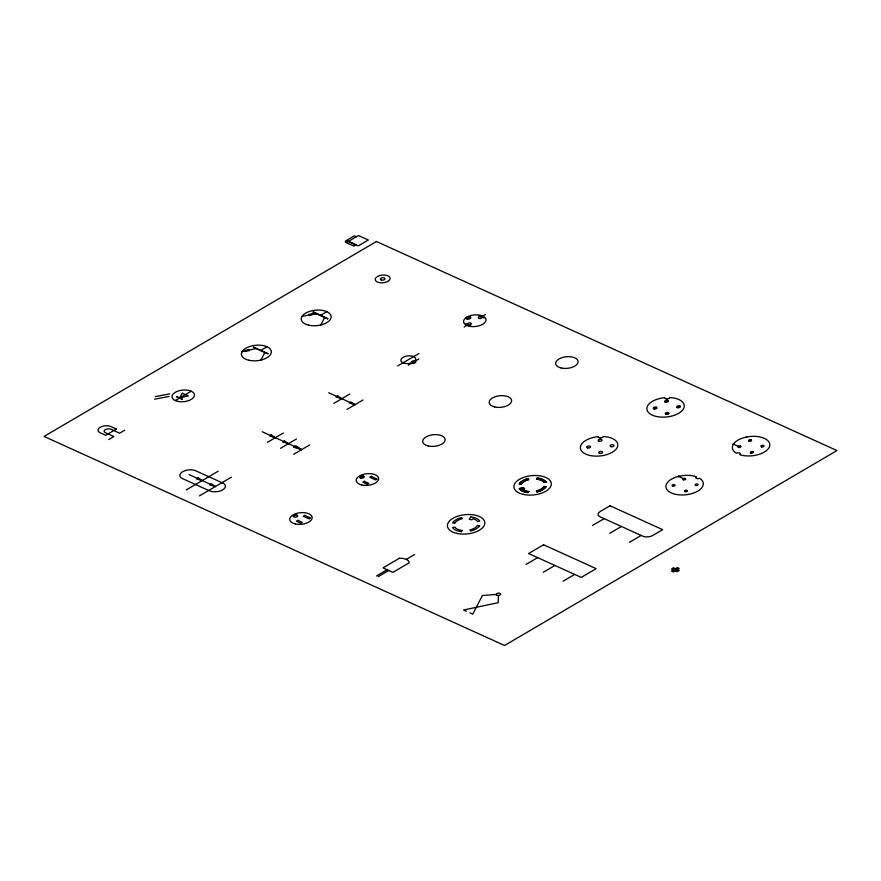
<?xml version="1.0" encoding="UTF-8"?>
<svg xmlns="http://www.w3.org/2000/svg" width="881" height="881" viewBox="0 0 881 881"><rect width="100%" height="100%" fill="white"/><g stroke="black" fill="none" stroke-linecap="round" stroke-linejoin="round"><path stroke-width="1.32" d="M498.448 595.468L498.183 602.681L463.56 610.004L466.357 611.271M678.073 476.445L679.174 476.335M679.174 476.478L678.106 476.588M733.058 444.2L734.159 444.09M734.159 444.233L733.08 444.321M260.963 360.076L264.807 352.543M320.794 324.99L324.637 317.446M461.501 531.65L462.239 530.472A12.026 6.211 -5.6 0 1 454.75 527.069L452.548 527.598A14.349 7.411 -5.6 0 0 461.49 531.661M108.781 439.542L113.891 436.547L105.169 432.582A4.064 2.092 -5.6 0 1 105.257 429.719A4.064 2.092 -5.6 0 1 110.742 429.157L119.629 433.188L124.739 430.192M175.264 400.558L191.221 391.197M260.644 350.484L267.009 346.762M320.475 315.398L326.84 311.665M466.864 318.867L470.19 316.918M186.254 489.935L218.169 471.214M267.361 442.361L283.319 433.012M333.844 403.377L349.801 394.027M397.661 365.956L418.938 353.479M464.144 326.961L468.13 324.626M481.433 316.83L485.42 314.495M408.244 365.219L418.882 358.985M199.414 495.904L231.329 477.194M280.521 448.341L296.479 438.98M347.037 409.368L362.994 400.007M293.681 454.31L309.638 444.96M360.593 477.954L363.589 476.214A2.103 1.09 -5.6 0 1 363.578 477.755A2.103 1.09 -5.6 0 1 360.593 477.954L359.624 477.513L362.598 475.762L363.578 476.214M653.768 408.773L656.411 407.231M665.199 402.077L667.831 400.525M376.484 575.976L387.122 569.732M406.284 559.38L414.555 554.523M378.136 576.725L388.774 570.481M665.794 414.235L668.426 412.682M677.214 407.529L679.857 405.987M526.023 564.446L537.652 557.629M592.495 525.461L604.135 518.645M738.355 447.35L740.458 446.105M749.004 441.106L751.108 439.861M543.291 572.287L554.92 565.47M609.773 533.302L621.402 526.486M750.744 452.966L752.859 451.733M761.393 446.722L763.497 445.489M563.025 581.251L574.654 574.423M629.508 542.267L641.137 535.439M673.326 569.897L675.287 568.752M315.938 313.504L309.462 315.497L308.857 314.363L315.938 313.504L302.018 316.444M242.187 351.53L248.662 349.526L249.268 350.66L242.187 351.53L256.107 348.59M520.429 489.032L523.127 488.371M520.627 489.241L523.336 488.57M520.847 489.44L523.116 488.889M546.165 482.006L543.973 482.535A12.026 6.211 -5.6 0 0 536.496 479.132L537.234 477.943A14.349 7.411 -5.6 0 1 546.176 481.995M155.199 396.626L169.769 393.884M154.582 399.192L169.163 396.461M496.212 594.455L482.392 595.512L472.734 614.167L469.925 612.89M355.01 404.687L349.25 402.936L350.913 401.967L355.01 404.687L328.701 392.75M301.687 449.651L293.406 447.13L295.796 445.731L301.687 449.651L262.219 431.734M215.405 486.565L209.645 484.814L211.297 483.834L215.405 486.565L189.096 474.617M356.365 236.725L354.382 235.833L345.352 241.13L347.323 242.033L358.468 235.513L368.335 239.995L358.369 245.843L348.502 241.361M478.857 315.662L484.032 318.008M733.466 444.134L738.267 446.315M465.564 323.459L470.74 325.805M678.48 476.39L683.282 478.559M313.405 312.028L327.875 318.603M313.251 312.116L327.721 318.691M313.096 312.204L327.567 318.779M253.574 347.114L268.044 353.688M253.254 347.301L267.89 353.777M675.441 568.785L677.302 569.622M536.804 478.647A12.962 6.696 -5.6 0 1 544.865 482.314M537.102 478.185A13.876 7.169 -5.6 0 1 545.735 482.105M536.958 478.405A13.435 6.938 -5.6 0 1 545.306 482.204M536.65 478.89A12.499 6.453 -5.6 0 1 544.425 482.425M545.669 486.675A13.479 6.96 -5.6 0 1 536.903 491.818M545.229 486.631A13.017 6.718 -5.6 0 1 536.76 491.598M544.788 486.587A12.543 6.475 -5.6 0 1 536.628 491.378M544.337 486.554A12.07 6.233 -5.6 0 1 536.485 491.158M182.356 393.267L179.438 398.113L188.237 395.932L182.356 393.267M527.686 491.873L527.543 492.105A13.325 6.883 -5.6 0 1 520.242 488.823L522.918 488.162L523.49 488.724L521.552 489.583A12.962 6.696 -5.6 0 0 527.686 491.873M528.27 491.686L527.829 492.402A13.799 7.125 -5.6 0 1 519.636 488.713L523.149 487.854L524.085 488.757L522.18 489.594A12.499 6.453 -5.6 0 0 528.27 491.686M528.853 491.499L528.126 492.688A14.272 7.367 -5.6 0 1 519.041 488.603L523.391 487.534L524.68 488.79L522.829 489.616A12.026 6.211 -5.6 0 0 528.853 491.499M470.74 516.927L469.232 519.294L471.809 519.801L473.152 518.744A12.026 6.211 -5.6 0 1 477.546 521.585L479.749 521.056A14.272 7.367 -5.6 0 0 470.74 516.927M347.334 240.998L345.341 242.165L353.975 246.085L355.968 244.918L347.334 240.998M376.451 241.504L44.05 436.436L504.549 645.487L836.95 450.554L376.451 241.504M116.325 429.058L105.687 435.291L100.159 432.78A7.511 3.876 -5.6 0 1 100.214 427.274A7.511 3.876 -5.6 0 1 110.786 426.536L116.325 429.058M176.574 396.648L182.312 399.258L176.574 396.648M198.115 477.843L196.452 478.824L202.212 480.574L198.115 477.843M271.238 434.961L269.575 435.941L275.346 437.692L271.238 434.961M337.72 395.976L336.057 396.946L341.817 398.697L337.72 395.976M284.431 440.952L282.768 441.921L288.528 443.672L284.431 440.952M296.115 514.757L293.142 516.497L294.122 516.938A2.103 1.09 -5.6 0 0 297.095 516.751A2.103 1.09 -5.6 0 0 297.095 515.198L296.115 514.757M304.76 515.341L303.262 516.222L309.187 518.92L310.696 518.039L304.76 515.341M371.242 476.357L369.734 477.238L375.669 479.936L377.178 479.044L371.242 476.357M297.877 520.297L296.368 521.178L300.806 523.193L302.315 522.312L297.877 520.297M364.349 481.312L362.851 482.193L367.289 484.209L368.787 483.328L364.349 481.312M399.412 558.257L383.015 567.871L392.882 572.353L409.158 562.805A10.253 5.297 -5.6 0 0 399.412 558.257M543.544 544.755L528.611 553.521L581.24 577.407L596.173 568.652L543.544 544.755M610.026 505.771L600.148 511.564A7.136 3.689 -5.6 0 0 600.093 516.806L642.712 536.155A7.136 3.689 -5.6 0 0 652.777 535.461L662.655 529.668L610.026 505.771M673.436 567.904L671.476 569.06L677.28 571.692L679.24 570.536L673.436 567.904M677.401 567.628L671.454 571.119L673.304 571.967L679.262 568.476L677.401 567.628M520.704 483.537L520.275 483.504A13.413 6.927 -5.6 0 1 527.554 479.231L527.708 479.44A12.962 6.696 -5.6 0 0 520.704 483.537M520.979 483.812L519.658 483.702A13.876 7.169 -5.6 0 1 527.829 478.901L528.303 479.539A12.499 6.453 -5.6 0 0 520.979 483.812M521.266 484.087L519.052 483.911A14.349 7.411 -5.6 0 1 528.104 478.57L528.897 479.638A12.026 6.211 -5.6 0 0 521.266 484.087M454.794 523.072L452.57 522.896A14.349 7.411 -5.6 0 1 461.633 517.554L462.426 518.623A12.026 6.211 -5.6 0 0 454.794 523.072M546.11 486.741L543.896 486.51A11.607 5.991 -5.6 0 1 536.342 490.937L537.091 492.039A14.184 7.323 -5.6 0 0 546.11 486.741M479.638 525.726L477.414 525.494A11.607 5.991 -5.6 0 1 469.87 529.922L470.608 531.034A14.184 7.323 -5.6 0 0 479.638 525.726M222.706 483.019L195.835 470.817A9.383 4.846 -5.6 0 0 182.609 471.731A9.383 4.846 -5.6 0 0 182.532 478.614L209.414 490.816A9.383 4.846 -5.6 0 0 222.64 489.902A9.383 4.846 -5.6 0 0 222.706 483.019M683.469 479.815A1.487 0.771 -5.6 0 0 685.704 478.989A1.487 0.771 -5.6 0 0 683.48 478.471A1.487 0.771 -5.6 0 0 683.469 479.815M695.858 485.442A1.487 0.771 -5.6 0 0 698.093 484.616A1.487 0.771 -5.6 0 0 695.869 484.098A1.487 0.771 -5.6 0 0 695.858 485.442M685.209 491.686A1.487 0.771 -5.6 0 0 687.444 490.86A1.487 0.771 -5.6 0 0 685.22 490.343A1.487 0.771 -5.6 0 0 685.209 491.686M672.82 486.059A1.487 0.771 -5.6 0 0 675.055 485.233A1.487 0.771 -5.6 0 0 672.831 484.715A1.487 0.771 -5.6 0 0 672.82 486.059M688.281 494.417A18.776 9.691 -5.6 0 0 699.613 478.262A2.302 1.189 -5.6 0 1 696.442 478.416A2.302 1.189 -5.6 0 1 696.453 476.764A18.776 9.691 -5.6 0 0 666.454 484.087A18.776 9.691 -5.6 0 0 688.281 494.417M738.73 447.46A1.487 0.771 -5.6 0 0 740.888 446.579A1.487 0.771 -5.6 0 0 738.597 446.138A1.487 0.771 -5.6 0 0 738.73 447.46M751.119 453.087A1.487 0.771 -5.6 0 0 753.277 452.206A1.487 0.771 -5.6 0 0 750.997 451.755A1.487 0.771 -5.6 0 0 751.119 453.087M761.768 446.843A1.487 0.771 -5.6 0 0 763.926 445.962A1.487 0.771 -5.6 0 0 761.636 445.511A1.487 0.771 -5.6 0 0 761.768 446.843M749.379 441.216A1.487 0.771 -5.6 0 0 751.537 440.335A1.487 0.771 -5.6 0 0 749.246 439.894A1.487 0.771 -5.6 0 0 749.379 441.216M746.758 436.998A18.776 9.691 -5.6 0 0 736.483 453.286A2.302 1.189 -5.6 0 1 739.655 453.076A2.302 1.189 -5.6 0 1 739.765 454.706A18.776 9.691 -5.6 0 0 769.377 446.854A18.776 9.691 -5.6 0 0 746.758 436.998M497.325 595.391A2.258 1.167 -5.6 0 0 500.705 594.146A2.258 1.167 -5.6 0 0 497.347 593.365A2.258 1.167 -5.6 0 0 497.325 595.391M456.677 533.368A18.776 9.691 -5.6 0 0 484.825 523.006A18.776 9.691 -5.6 0 0 456.854 516.508A18.776 9.691 -5.6 0 0 456.677 533.368M523.16 494.384A18.776 9.691 -5.6 0 0 551.308 484.01A18.776 9.691 -5.6 0 0 523.336 477.513A18.776 9.691 -5.6 0 0 523.16 494.384M611.117 446.678A1.949 1.002 -5.6 0 0 614.035 445.599A1.949 1.002 -5.6 0 0 611.128 444.927A1.949 1.002 -5.6 0 0 611.117 446.678M599.686 453.374A1.949 1.002 -5.6 0 0 602.615 452.305A1.949 1.002 -5.6 0 0 599.708 451.623A1.949 1.002 -5.6 0 0 599.686 453.374M587.671 447.922A1.949 1.002 -5.6 0 0 590.589 446.843A1.949 1.002 -5.6 0 0 587.682 446.171A1.949 1.002 -5.6 0 0 587.671 447.922M599.091 441.216A1.949 1.002 -5.6 0 0 602.02 440.148A1.949 1.002 -5.6 0 0 599.113 439.465A1.949 1.002 -5.6 0 0 599.091 441.216M600.479 437.912A2.467 1.277 -5.6 0 0 603.144 436.524A18.776 9.691 -5.6 0 1 613.914 451.182A18.776 9.691 -5.6 0 1 582.495 452.008A18.776 9.691 -5.6 0 1 598.243 436.657A2.467 1.277 -5.6 0 0 600.479 437.912M666.95 398.928A2.467 1.277 -5.6 0 0 669.626 397.54A18.776 9.691 -5.6 0 1 680.396 412.187A18.776 9.691 -5.6 0 1 648.978 413.024A18.776 9.691 -5.6 0 1 664.715 397.672A2.467 1.277 -5.6 0 0 666.95 398.928M677.687 407.683A1.861 0.958 -5.6 0 0 680.396 406.582A1.861 0.958 -5.6 0 0 677.533 406.02A1.861 0.958 -5.6 0 0 677.687 407.683M666.267 414.378A1.861 0.958 -5.6 0 0 668.965 413.277A1.861 0.958 -5.6 0 0 666.102 412.726A1.861 0.958 -5.6 0 0 666.267 414.378M654.242 408.927A1.861 0.958 -5.6 0 0 656.94 407.826A1.861 0.958 -5.6 0 0 654.087 407.264A1.861 0.958 -5.6 0 0 654.242 408.927M665.673 402.221A1.861 0.958 -5.6 0 0 668.371 401.119A1.861 0.958 -5.6 0 0 665.507 400.569A1.861 0.958 -5.6 0 0 665.673 402.221M295.3 523.931A11.266 5.815 -5.6 0 0 312.182 517.709A11.266 5.815 -5.6 0 0 295.399 513.81A11.266 5.815 -5.6 0 0 295.3 523.931M361.783 484.946A11.266 5.815 -5.6 0 0 378.665 478.724A11.266 5.815 -5.6 0 0 361.882 474.826A11.266 5.815 -5.6 0 0 361.783 484.946M428.254 445.962A11.266 5.815 -5.6 0 0 445.147 439.74A11.266 5.815 -5.6 0 0 428.364 435.842A11.266 5.815 -5.6 0 0 428.254 445.962M494.737 406.967A11.266 5.815 -5.6 0 0 511.63 400.745A11.266 5.815 -5.6 0 0 494.836 396.846A11.266 5.815 -5.6 0 0 494.737 406.967M561.219 367.983A11.266 5.815 -5.6 0 0 578.101 361.761A11.266 5.815 -5.6 0 0 561.318 357.862A11.266 5.815 -5.6 0 0 561.219 367.983M412.495 363.258A2.346 1.211 -5.6 0 0 415.898 361.882A2.346 1.211 -5.6 0 0 412.297 361.177A2.346 1.211 -5.6 0 0 412.495 363.258M404.522 363.346A7.511 3.876 -5.6 0 0 415.788 359.195A7.511 3.876 -5.6 0 0 404.599 356.596A7.511 3.876 -5.6 0 0 404.522 363.346M468.516 324.759A1.861 0.958 -5.6 0 0 471.302 323.723A1.861 0.958 -5.6 0 0 468.527 323.085A1.861 0.958 -5.6 0 0 468.516 324.759M479.176 318.504A1.861 0.958 -5.6 0 0 481.962 317.479A1.861 0.958 -5.6 0 0 479.198 316.83A1.861 0.958 -5.6 0 0 479.176 318.504M467.459 319.054A2.346 1.211 -5.6 0 0 470.861 317.667A2.346 1.211 -5.6 0 0 467.26 316.962A2.346 1.211 -5.6 0 0 467.459 319.054M469.121 326.179A11.266 5.815 -5.6 0 0 486.004 319.957A11.266 5.815 -5.6 0 0 469.221 316.059A11.266 5.815 -5.6 0 0 469.121 326.179M177.577 401.329A11.266 5.815 -5.6 0 0 194.47 395.106A11.266 5.815 -5.6 0 0 177.676 391.208A11.266 5.815 -5.6 0 0 177.577 401.329M248.816 360.252A15.021 7.753 -5.6 0 0 271.337 351.96A15.021 7.753 -5.6 0 0 248.96 346.762A15.021 7.753 -5.6 0 0 248.816 360.252M308.647 325.166A15.021 7.753 -5.6 0 0 331.168 316.874A15.021 7.753 -5.6 0 0 308.791 311.676A15.021 7.753 -5.6 0 0 308.647 325.166M381.506 280.059A2.346 1.211 -5.6 0 0 385.019 278.759A2.346 1.211 -5.6 0 0 381.517 277.944A2.346 1.211 -5.6 0 0 381.506 280.059M378.907 282.548A7.511 3.876 -5.6 0 0 390.162 278.407A7.511 3.876 -5.6 0 0 378.973 275.808A7.511 3.876 -5.6 0 0 378.907 282.548"/></g></svg>
